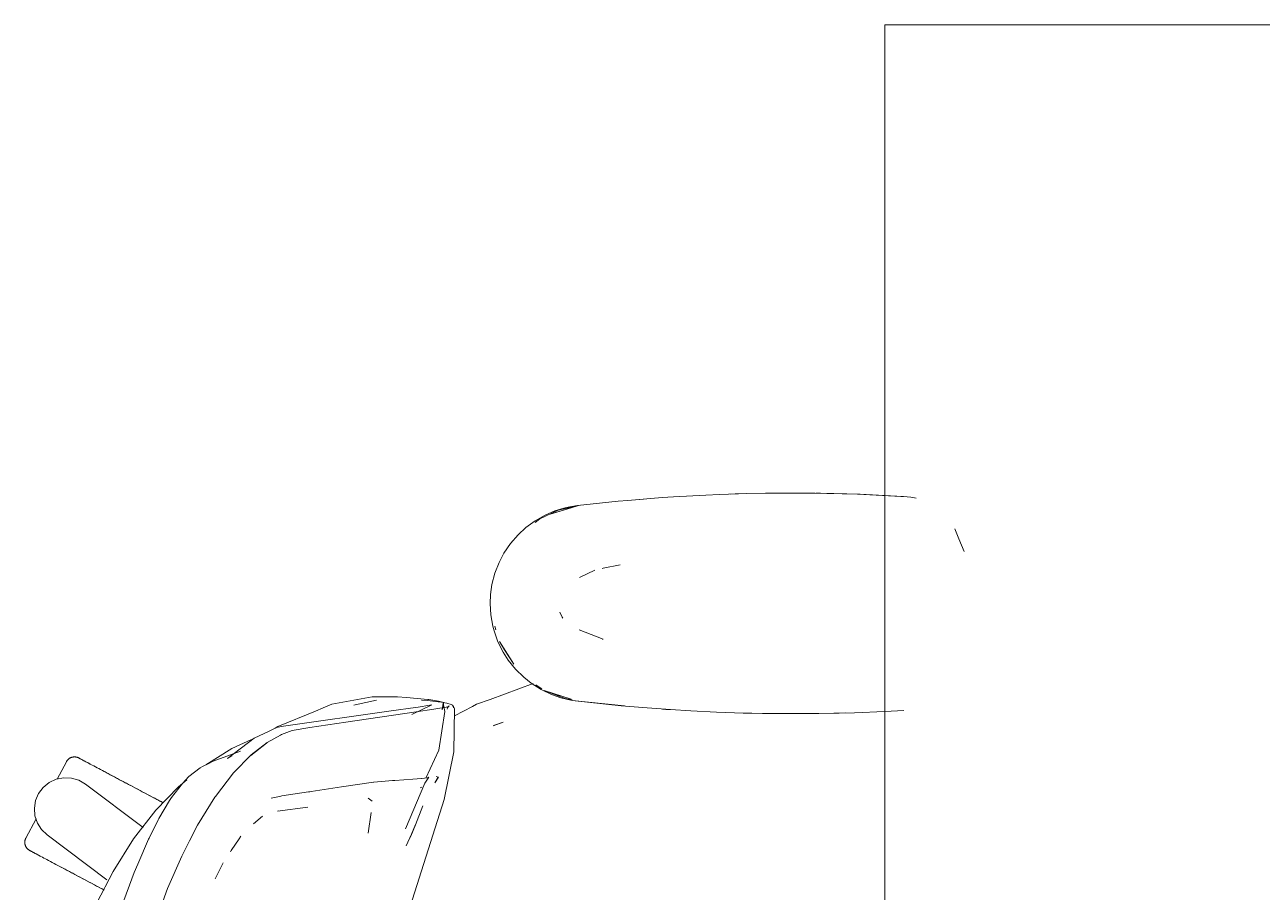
# Model space of a CAD drawing. Header units: millimetres. Extents: x 155920 to 295199, y -4084 to 97293.
# Drawn here: x 190856 to 191399, y 33826 to 34207 of the extents above; entities that cross this region are included whole.
import ezdxf

# ---------------------------------------------------------------- set-up
doc = ezdxf.new("R2010")
doc.units = ezdxf.units.MM
doc.header["$MEASUREMENT"] = 0
doc.layers.add('G-IMPT', color=8, linetype='CONTINUOUS', lineweight=9)
doc.layers.add('I-FURN', color=8, linetype='CONTINUOUS', lineweight=9)

msp = doc.modelspace()

# ---------------------------------------------------------------- linework, layer by layer
at = {"layer": 'G-IMPT'}
for p, q in [((191116.37, 33997.98), (191098.44, 33996.08)), ((191120.5, 33998.33), (191116.37, 33997.98)), ((191135.55, 33999.58), (191120.5, 33998.33)), ((191127.37, 33998.93), (191125.69, 33998.76)), ((191135.55, 33999.58), (191140.64, 33999.9)), ((191140.64, 33999.9), (191154.78, 34000.71)), ((191160.8, 34000.97), (191154.78, 34000.71)), ((191160.8, 34000.97), (191172.56, 34001.36)), ((191165.69, 34001.11), (191167.62, 34001.22)), ((191167.62, 34001.22), (191169.12, 34001.23)), ((191180.98, 34001.52), (191172.56, 34001.36)), ((191180.98, 34001.52), (191191.78, 34001.61)), ((191180.98, 34001.52), (191201.17, 34001.57)), ((191180.98, 34001.52), (191211, 34001.41)), ((191211, 34001.41), (191191.78, 34001.61)), ((191201.17, 34001.57), (191211, 34001.41)), ((191201.17, 34001.57), (191222.56, 34001.06)), ((191201.17, 34001.57), (191221.35, 34001.1)), ((191201.17, 34001.53), (191202.73, 34001.54)), ((191203.2, 34001.55), (191205.11, 34001.48)), ((191211, 34001.41), (191222.56, 34001.06)), ((191222.56, 34001.06), (191221.35, 34001.1)), ((191221.35, 34001.1), (191243.14, 34000.01)), ((191221.35, 34001.1), (191241.53, 34000.13)), ((191222.56, 34001.06), (191233.39, 34000.51)), ((191243.14, 34000.01), (191241.53, 34000.13)), ((191243.14, 34000.01), (191244.78, 33999.76)), ((191247.18, 33999.32), (191244.78, 33999.76)), ((191084.3, 33991.91), (191079.85, 33989.39)), ((191089.99, 33994.03), (191081.92, 33990.3)), ((191084.3, 33991.91), (191088.53, 33993.72)), ((191098.95, 33996.08), (191086.49, 33992.25)), ((191086.49, 33992.25), (191095.64, 33995.16)), ((191088.53, 33993.72), (191093.4, 33995.18)), ((191089.99, 33994.03), (191098.39, 33995.95)), ((191098.44, 33996.08), (191093.4, 33995.18)), ((191098.95, 33996.08), (191095.64, 33995.16)), ((191075.77, 33986.4), (191072.33, 33983.23)), ((191075.77, 33986.4), (191079.85, 33989.39)), ((191079.81, 33988.7), (191081.92, 33990.3)), ((191264.04, 33985.93), (191265.88, 33981.54)), ((191069.01, 33979.4), (191072.33, 33983.23)), ((191268.21, 33975.91), (191265.88, 33981.54)), ((191066.18, 33975.23), (191063.99, 33971.07)), ((191066.18, 33975.23), (191069.01, 33979.4)), ((191063.99, 33971.07), (191062.16, 33966.35)), ((191117.16, 33970.11), (191109.72, 33968.54)), ((191060.9, 33961.49), (191062.16, 33966.35)), ((191099.32, 33964.5), (191106.11, 33967.77)), ((191109.3, 33968.42), (191109.72, 33968.54)), ((191060.9, 33961.49), (191060.25, 33956.98)), ((191060.08, 33953.13), (191060.25, 33956.98)), ((191060.08, 33953.13), (191060.37, 33948.09)), ((191060.37, 33948.09), (191061.25, 33943.14)), ((191090.69, 33949.3), (191091.71, 33947.08)), ((191061.25, 33943.14), (191061.82, 33941.01)), ((191062.62, 33941.45), (191062.11, 33943.1)), ((191091.71, 33947.08), (191092, 33946.63)), ((191063.53, 33936.24), (191061.82, 33941.01)), ((191109.66, 33937.41), (191099.23, 33941.55)), ((191109.66, 33937.41), (191109.3, 33937.48)), ((191063.53, 33936.24), (191065.77, 33931.73)), ((191064.17, 33936.33), (191066.34, 33932.66)), ((191064.17, 33936.33), (191070.5, 33926.38)), ((191065.77, 33931.73), (191068.04, 33928.18)), ((191066.34, 33932.66), (191070.5, 33926.38)), ((191071.22, 33924.2), (191068.04, 33928.18)), ((191071.22, 33924.2), (191074.83, 33920.66)), ((191074.83, 33920.66), (191078.14, 33918.03)), ((191079.03, 33917.91), (191060.09, 33910.97)), ((191082.46, 33915.3), (191078.14, 33918.03)), ((191082.83, 33915.55), (191080.21, 33917.33)), ((191082.46, 33915.3), (191087.04, 33913.11)), ((191008.31, 33912.07), (190990.62, 33908.83)), ((191010.18, 33910.66), (191000.87, 33908.62)), ((191008.31, 33912.07), (191015.28, 33912.1)), ((191015.28, 33912.1), (191019.45, 33912.1)), ((191023.41, 33911.76), (191019.45, 33912.1)), ((191032.73, 33910.95), (191023.41, 33911.76)), ((191032.56, 33910.43), (191029.97, 33910.65)), ((191037.25, 33909.92), (191032.61, 33910.43)), ((191032.73, 33910.95), (191033.2, 33910.91)), ((191033.2, 33910.91), (191037.45, 33910.1)), ((191037.86, 33909.84), (191037.25, 33909.92)), ((191037.45, 33910.1), (191039.77, 33909.65)), ((191037.86, 33909.84), (191041.14, 33909.3)), ((191060.09, 33910.97), (191054.12, 33908.78)), ((191093.01, 33911.3), (191083.79, 33914.91)), ((191083.79, 33914.91), (191086.49, 33914.01)), ((191083.79, 33914.91), (191095.64, 33911.09)), ((191086.49, 33914.01), (191095.64, 33911.09)), ((191087.04, 33913.11), (191091.18, 33911.66)), ((191096.14, 33910.51), (191091.18, 33911.66)), ((191096.06, 33910.72), (191093.01, 33911.3)), ((191096.14, 33910.51), (191119.09, 33908.05)), ((191096.14, 33910.51), (191098.95, 33910.18)), ((191096.14, 33910.51), (191117.57, 33908.16)), ((191119.09, 33908.05), (191098.95, 33910.18)), ((190966.94, 33899.05), (190983.39, 33905.85)), ((191016.59, 33905.89), (190969.38, 33899.21)), ((190983.39, 33905.85), (190986.76, 33907.24)), ((190990.62, 33908.83), (190986.76, 33907.24)), ((191027.56, 33905.5), (190996.68, 33900.94)), ((191000.87, 33908.62), (191000.3, 33908.46)), ((191016.59, 33905.89), (191027.26, 33907.33)), ((191034.44, 33908.52), (191025.73, 33904.38)), ((191028.55, 33907.54), (191027.26, 33907.33)), ((191035.41, 33906.61), (191027.56, 33905.5)), ((191028.55, 33907.54), (191033.57, 33908.37)), ((191034.44, 33908.52), (191033.57, 33908.37)), ((191041.68, 33907.72), (191035.41, 33906.61)), ((191037.51, 33888.62), (191040.22, 33905.66)), ((191039.05, 33906.37), (191039.77, 33909.65)), ((191039.05, 33906.37), (191039.54, 33909.24)), ((191039.54, 33909.24), (191040.22, 33905.66)), ((191041.06, 33907.55), (191042.15, 33908.11)), ((191041.06, 33907.55), (191041.68, 33907.72)), ((191043, 33908.75), (191041.14, 33909.3)), ((191041.25, 33906.67), (191041.33, 33907.17)), ((191041.65, 33907.71), (191041.33, 33907.17)), ((191041.65, 33907.71), (191042.15, 33908.11)), ((191043, 33908.75), (191043.54, 33908.43)), ((191043.54, 33908.43), (191043.92, 33907.94)), ((191044.52, 33906.9), (191043.92, 33907.94)), ((191044.04, 33907.31), (191043.92, 33907.94)), ((191043.92, 33907.94), (191043.94, 33907.86)), ((191044.04, 33907.31), (191043.94, 33907.86)), ((191044.14, 33887.92), (191044.52, 33906.9)), ((191044.46, 33903.71), (191052.36, 33907.86)), ((191052.36, 33907.86), (191054.12, 33908.78)), ((191117.57, 33908.16), (191128.97, 33907.17)), ((191139.26, 33906.44), (191128.97, 33907.17)), ((191137.22, 33906.58), (191135.8, 33906.71)), ((191137.22, 33906.58), (191139.12, 33906.49)), ((191139.26, 33906.44), (191148.13, 33905.88)), ((191159.44, 33905.34), (191148.13, 33905.88)), ((191159.44, 33905.34), (191167.32, 33905.05)), ((191179.62, 33904.75), (191167.32, 33905.05)), ((191171.19, 33904.97), (191172.84, 33904.89)), ((191172.84, 33904.89), (191174.92, 33904.89)), ((191179.62, 33904.75), (191185.09, 33904.68)), ((191199.81, 33904.68), (191185.09, 33904.68)), ((191204.32, 33904.73), (191199.81, 33904.68)), ((191204.32, 33904.73), (191219.99, 33905.11)), ((191211.04, 33904.9), (191213.26, 33904.9)), ((191215.94, 33905.02), (191213.26, 33904.9)), ((191219.99, 33905.11), (191223.53, 33905.23)), ((191236.09, 33905.84), (191223.53, 33905.23)), ((191236.09, 33905.84), (191241.76, 33906.13)), ((190965.77, 33898.28), (190966.94, 33899.05)), ((190969.38, 33899.21), (190966.38, 33898.56)), ((190996.68, 33900.94), (190980.92, 33898.55)), ((191061.4, 33899.38), (191065.86, 33901.01)), ((191061.4, 33899.38), (191061.98, 33899.63)), ((191065.86, 33901.01), (191061.98, 33899.63)), ((190944.79, 33885.02), (190956.5, 33893.96)), ((190963.02, 33897), (190956.5, 33893.96)), ((190962.2, 33891.99), (190968.03, 33895.28)), ((190963.02, 33897), (190966.38, 33898.56)), ((190968.03, 33895.28), (190968.45, 33895.5)), ((190973.24, 33897.25), (190968.45, 33895.5)), ((190973.24, 33897.25), (190980.92, 33898.55)), ((190946.68, 33889.31), (190935.23, 33882.19)), ((190950.45, 33888.25), (190938.54, 33883.74)), ((190955.31, 33893.29), (190946.68, 33889.31)), ((190955.02, 33886.27), (190961.97, 33891.67)), ((190955.02, 33886.27), (190958.6, 33889.08)), ((190962.2, 33891.99), (190955.23, 33886.57)), ((190961.97, 33891.67), (190958.6, 33889.08)), ((191037.51, 33888.62), (191031.9, 33876.27)), ((190933.88, 33881.49), (190936.31, 33882.67)), ((190936.31, 33882.67), (190938.54, 33883.74)), ((190944.79, 33885.02), (190946.82, 33886.18)), ((190947.5, 33878.67), (190955.23, 33886.57)), ((191044.14, 33887.92), (191039.94, 33866.96)), ((190932.74, 33880.88), (190927.88, 33877.02)), ((190932.74, 33880.88), (190933.88, 33881.49)), ((190947.5, 33878.67), (190939.47, 33868.24)), ((190923.31, 33872.57), (190913.35, 33862.28)), ((190924.98, 33873.99), (190920.27, 33867.86)), ((190923.31, 33872.57), (190926.98, 33875.57)), ((190927.88, 33877.02), (190924.98, 33873.99)), ((190994.85, 33872.6), (190981.5, 33870.49)), ((190994.85, 33872.6), (191008.92, 33874.63)), ((191009, 33874.64), (191008.92, 33874.63)), ((191009, 33874.64), (191017.25, 33875.26)), ((191017.25, 33875.26), (191018.23, 33875.33)), ((191018.23, 33875.33), (191026.09, 33875.9)), ((191031.4, 33874.12), (191022.97, 33854.14)), ((191026.09, 33875.9), (191029.97, 33876.19)), ((191029.95, 33872.4), (191029.51, 33872.13)), ((191030.05, 33876.2), (191029.97, 33876.19)), ((191030.05, 33876.2), (191032.43, 33876.49)), ((191033.16, 33876.79), (191031.4, 33874.12)), ((191032.44, 33876.5), (191032.43, 33876.49)), ((191032.44, 33876.5), (191033.16, 33876.79)), ((191035.78, 33874.33), (191037.3, 33876.81)), ((191037.37, 33876.79), (191035.78, 33874.33)), ((191037.3, 33876.81), (191035.82, 33874.34)), ((191036.43, 33877.09), (191037.3, 33876.81)), ((191037.37, 33876.79), (191037.3, 33876.81)), ((190914.67, 33858.57), (190919.4, 33866.57)), ((190920.27, 33867.86), (190919.4, 33866.57)), ((190935.42, 33861.88), (190939.31, 33867.98)), ((190939.31, 33867.98), (190939.47, 33868.24)), ((190964.04, 33867.55), (190966.2, 33868.01)), ((190966.2, 33868.01), (190968.19, 33868.44)), ((190968.65, 33868.51), (190968.19, 33868.44)), ((190980.38, 33870.31), (190968.65, 33868.51)), ((190980.38, 33870.31), (190980.99, 33870.41)), ((190981.5, 33870.49), (190980.99, 33870.41)), ((191008.26, 33866.25), (191006.62, 33867.53)), ((191023.95, 33816.72), (191039.94, 33866.96)), ((190903.55, 33849.68), (190913.35, 33862.28)), ((190935.42, 33861.88), (190931.66, 33855.65)), ((190980.08, 33863.63), (190966.72, 33861.85)), ((190966.72, 33861.85), (190967.19, 33862)), ((191007.91, 33861.31), (191006.51, 33852.14)), ((191007.91, 33861.31), (191007.87, 33860.96)), ((191027.26, 33855.77), (191030.52, 33864.24)), ((190914.36, 33857.97), (190910.36, 33849.96)), ((190914.36, 33857.97), (190914.67, 33858.57)), ((190928.09, 33848.86), (190931.66, 33855.65)), ((190956.22, 33856.35), (190960.13, 33859.69)), ((191027.27, 33855.98), (191024.88, 33849.95)), ((191025.25, 33850.88), (191027.27, 33855.98)), ((191027.26, 33855.77), (191025.25, 33850.88)), ((190949.95, 33849.72), (190950.7, 33850.82)), ((191026.24, 33853.4), (191023.19, 33846.68)), ((190894.57, 33835.38), (190903.55, 33849.68)), ((190910.14, 33849.52), (190905.37, 33838.56)), ((190910.14, 33849.52), (190910.36, 33849.96)), ((190928.09, 33848.86), (190924.7, 33842.14)), ((190946.46, 33844.59), (190946.06, 33844.01)), ((190949.95, 33849.72), (190946.46, 33844.59)), ((190918.52, 33827.91), (190924.7, 33842.14)), ((190942.92, 33839.11), (190939.38, 33832.14)), ((190887.48, 33821.6), (190894.57, 33835.38)), ((190898.29, 33819.81), (190903.89, 33834.88)), ((190905.37, 33838.56), (190903.89, 33834.88)), ((190913.06, 33813.03), (190918.52, 33827.91))]:
    msp.add_line(p, q, dxfattribs=at)
at = {"layer": 'I-FURN'}
for p, q in [((192833.39, 34207.34), (191233.39, 34207.34)), ((191233.39, 34207.34), (191233.39, 32207.34)), ((190874.08, 33883.54), (190870.05, 33875.96)), ((190874.08, 33883.54), (190874.16, 33883.68)), ((190874.16, 33883.68), (190874.24, 33883.82)), ((190874.24, 33883.82), (190874.33, 33883.95)), ((190874.33, 33883.95), (190874.42, 33884.08)), ((190874.42, 33884.08), (190874.52, 33884.21)), ((190874.52, 33884.21), (190874.63, 33884.33)), ((190874.63, 33884.33), (190874.74, 33884.45)), ((190874.74, 33884.45), (190874.85, 33884.56)), ((190874.85, 33884.56), (190874.97, 33884.67)), ((190874.97, 33884.67), (190875.09, 33884.78)), ((190875.09, 33884.78), (190875.22, 33884.87)), ((190875.22, 33884.87), (190875.35, 33884.97)), ((190875.35, 33884.97), (190875.49, 33885.06)), ((190875.49, 33885.06), (190875.63, 33885.14)), ((190875.63, 33885.14), (190875.77, 33885.22)), ((190875.77, 33885.22), (190875.91, 33885.29)), ((190875.91, 33885.29), (190876.06, 33885.36)), ((190876.06, 33885.36), (190876.21, 33885.42)), ((190876.21, 33885.42), (190876.36, 33885.47)), ((190876.36, 33885.47), (190876.51, 33885.52)), ((190876.51, 33885.52), (190876.67, 33885.56)), ((190876.67, 33885.56), (190876.83, 33885.59)), ((190876.83, 33885.59), (190876.99, 33885.62)), ((190876.99, 33885.62), (190877.14, 33885.65)), ((190877.14, 33885.65), (190877.31, 33885.66)), ((190877.31, 33885.66), (190877.47, 33885.67)), ((190877.47, 33885.67), (190877.63, 33885.68)), ((190877.63, 33885.68), (190877.79, 33885.67)), ((190877.79, 33885.67), (190877.95, 33885.66)), ((190877.95, 33885.66), (190878.11, 33885.65)), ((190878.11, 33885.65), (190878.27, 33885.63)), ((190878.27, 33885.63), (190878.43, 33885.6)), ((190878.43, 33885.6), (190878.59, 33885.56)), ((190878.59, 33885.56), (190878.74, 33885.52)), ((190878.74, 33885.52), (190878.9, 33885.47)), ((190878.9, 33885.47), (190879.05, 33885.42)), ((190879.05, 33885.42), (190879.2, 33885.36)), ((190879.2, 33885.36), (190879.34, 33885.3)), ((190879.34, 33885.3), (190879.49, 33885.23)), ((190879.49, 33885.23), (190879.53, 33885.21)), ((190879.53, 33885.21), (190879.55, 33885.19)), ((190879.53, 33885.2), (190879.53, 33885.21)), ((190879.58, 33885.18), (190879.53, 33885.2)), ((190879.55, 33885.19), (190879.61, 33885.16)), ((190879.66, 33885.14), (190879.58, 33885.18)), ((190879.61, 33885.16), (190879.71, 33885.11)), ((190879.78, 33885.07), (190879.66, 33885.14)), ((190879.71, 33885.11), (190879.85, 33885.03)), ((190879.94, 33884.99), (190879.78, 33885.07)), ((190879.85, 33885.03), (190880.03, 33884.94)), ((190880.14, 33884.88), (190879.94, 33884.99)), ((190880.03, 33884.94), (190880.25, 33884.82)), ((190880.38, 33884.75), (190880.14, 33884.88)), ((190880.25, 33884.82), (190880.51, 33884.68)), ((190880.66, 33884.6), (190880.38, 33884.75)), ((190880.51, 33884.68), (190880.8, 33884.53)), ((190880.98, 33884.43), (190880.66, 33884.6)), ((190880.8, 33884.53), (190881.14, 33884.35)), ((190881.34, 33884.24), (190880.98, 33884.43)), ((190881.14, 33884.35), (190881.51, 33884.15)), ((190881.73, 33884.03), (190881.34, 33884.24)), ((190881.51, 33884.15), (190881.92, 33883.93)), ((190882.16, 33883.81), (190881.73, 33884.03)), ((190881.92, 33883.93), (190882.37, 33883.69)), ((190882.62, 33883.56), (190882.16, 33883.81)), ((190882.37, 33883.69), (190882.85, 33883.44)), ((190883.13, 33883.29), (190882.62, 33883.56)), ((190882.85, 33883.44), (190883.37, 33883.16)), ((190883.66, 33883.01), (190883.13, 33883.29)), ((190883.37, 33883.16), (190883.92, 33882.87)), ((190884.23, 33882.71), (190883.66, 33883.01)), ((190883.92, 33882.87), (190884.5, 33882.56)), ((190884.83, 33882.39), (190884.23, 33882.71)), ((190885.46, 33882.05), (190884.83, 33882.39)), ((190886.13, 33881.7), (190885.46, 33882.05)), ((190886.82, 33881.33), (190886.13, 33881.7)), ((190887.55, 33880.94), (190886.82, 33881.33)), ((190888.29, 33880.54), (190887.55, 33880.94)), ((190889.07, 33880.13), (190888.29, 33880.54)), ((190889.87, 33879.71), (190889.07, 33880.13)), ((190890.7, 33879.27), (190889.87, 33879.71)), ((190890.25, 33879.5), (190891.08, 33879.06)), ((190891.54, 33878.82), (190890.7, 33879.27)), ((190891.08, 33879.06), (190891.94, 33878.61)), ((190892.41, 33878.35), (190891.54, 33878.82)), ((190891.94, 33878.61), (190892.82, 33878.14)), ((190893.3, 33877.88), (190892.41, 33878.35)), ((190892.82, 33878.14), (190893.71, 33877.66)), ((190894.2, 33877.4), (190893.3, 33877.88)), ((190893.71, 33877.66), (190894.63, 33877.18)), ((190895.13, 33876.91), (190894.2, 33877.4)), ((190894.63, 33877.18), (190895.56, 33876.68)), ((190861.89, 33869.6), (190863.92, 33872.29)), ((190863.92, 33872.29), (190866.54, 33874.42)), ((190866.54, 33874.42), (190869.59, 33875.86)), ((190869.59, 33875.86), (190872.89, 33876.53)), ((190872.89, 33876.53), (190876.26, 33876.39)), ((190876.26, 33876.39), (190879.5, 33875.45)), ((190879.5, 33875.45), (190882.42, 33873.76)), ((190882.42, 33873.76), (190907.74, 33854.68)), ((190896.06, 33876.41), (190895.13, 33876.91)), ((190895.56, 33876.68), (190896.5, 33876.18)), ((190897.02, 33875.91), (190896.06, 33876.41)), ((190896.5, 33876.18), (190897.46, 33875.67)), ((190897.98, 33875.39), (190897.02, 33875.91)), ((190897.46, 33875.67), (190898.43, 33875.16)), ((190898.95, 33874.88), (190897.98, 33875.39)), ((190898.43, 33875.16), (190899.41, 33874.64)), ((190899.94, 33874.35), (190898.95, 33874.88)), ((190899.41, 33874.64), (190900.39, 33874.11)), ((190900.93, 33873.83), (190899.94, 33874.35)), ((190900.39, 33874.11), (190901.39, 33873.58)), ((190901.93, 33873.3), (190900.93, 33873.83)), ((190901.39, 33873.58), (190902.39, 33873.05)), ((190902.93, 33872.76), (190901.93, 33873.3)), ((190902.39, 33873.05), (190903.39, 33872.52)), ((190903.93, 33872.23), (190902.93, 33872.76)), ((190903.39, 33872.52), (190904.39, 33871.98)), ((190904.94, 33871.7), (190903.93, 33872.23)), ((190904.39, 33871.98), (190905.4, 33871.45)), ((190860.02, 33863.17), (190860.57, 33866.5)), ((190860.57, 33866.5), (190861.89, 33869.6)), ((190905.94, 33871.16), (190904.94, 33871.7)), ((190905.4, 33871.45), (190906.4, 33870.92)), ((190906.94, 33870.63), (190905.94, 33871.16)), ((190906.4, 33870.92), (190907.4, 33870.38)), ((190907.94, 33870.1), (190906.94, 33870.63)), ((190907.4, 33870.38), (190908.4, 33869.85)), ((190908.94, 33869.57), (190907.94, 33870.1)), ((190908.4, 33869.85), (190909.39, 33869.33)), ((190909.92, 33869.04), (190908.94, 33869.57)), ((190909.39, 33869.33), (190910.38, 33868.8)), ((190910.9, 33868.52), (190909.92, 33869.04)), ((190910.38, 33868.8), (190911.35, 33868.28)), ((190911.87, 33868.01), (190910.9, 33868.52)), ((190911.35, 33868.28), (190912.31, 33867.77)), ((190912.83, 33867.5), (190911.87, 33868.01)), ((190912.31, 33867.77), (190913.27, 33867.27)), ((190913.77, 33867), (190912.83, 33867.5)), ((190913.27, 33867.27), (190914.2, 33866.77)), ((190914.7, 33866.5), (190913.77, 33867)), ((190914.2, 33866.77), (190915.13, 33866.28)), ((190915.62, 33866.02), (190914.7, 33866.5)), ((190915.13, 33866.28), (190916.03, 33865.8)), ((190860.29, 33859.8), (190860.02, 33863.17)), ((190916.51, 33865.54), (190915.62, 33866.02)), ((190860.74, 33858.45), (190856.27, 33850.04)), ((190861.35, 33856.6), (190860.29, 33859.8)), ((190863.15, 33853.75), (190861.35, 33856.6)), ((190856.17, 33849.86), (190856.25, 33850)), ((190856.25, 33850), (190856.27, 33850.04)), ((190865.58, 33851.41), (190863.15, 33853.75)), ((190891.81, 33831.64), (190865.58, 33851.41)), ((190855.79, 33848.14), (190855.8, 33848.3)), ((190855.8, 33847.98), (190855.79, 33848.14)), ((190855.8, 33848.3), (190855.81, 33848.46)), ((190855.81, 33847.82), (190855.8, 33847.98)), ((190855.81, 33848.46), (190855.82, 33848.62)), ((190855.82, 33847.66), (190855.81, 33847.82)), ((190855.82, 33848.62), (190855.84, 33848.78)), ((190855.85, 33847.5), (190855.82, 33847.66)), ((190855.84, 33848.78), (190855.87, 33848.94)), ((190855.88, 33847.34), (190855.85, 33847.5)), ((190855.87, 33848.94), (190855.91, 33849.1)), ((190855.91, 33847.18), (190855.88, 33847.34)), ((190855.91, 33849.1), (190855.95, 33849.25)), ((190855.95, 33847.03), (190855.91, 33847.18)), ((190855.95, 33849.25), (190856, 33849.41)), ((190856, 33846.87), (190855.95, 33847.03)), ((190856, 33849.41), (190856.05, 33849.56)), ((190856.06, 33846.72), (190856, 33846.87)), ((190856.05, 33849.56), (190856.11, 33849.71)), ((190856.12, 33846.57), (190856.06, 33846.72)), ((190856.11, 33849.71), (190856.17, 33849.86)), ((190856.18, 33846.42), (190856.12, 33846.57)), ((190856.25, 33846.28), (190856.18, 33846.42)), ((190856.33, 33846.14), (190856.25, 33846.28)), ((190856.41, 33846), (190856.33, 33846.14)), ((190856.5, 33845.87), (190856.41, 33846)), ((190856.6, 33845.73), (190856.5, 33845.87)), ((190856.7, 33845.61), (190856.6, 33845.73)), ((190856.8, 33845.48), (190856.7, 33845.61)), ((190856.91, 33845.37), (190856.8, 33845.48)), ((190857.02, 33845.25), (190856.91, 33845.37)), ((190857.14, 33845.14), (190857.02, 33845.25)), ((190857.26, 33845.04), (190857.14, 33845.14)), ((190857.39, 33844.94), (190857.26, 33845.04)), ((190857.52, 33844.84), (190857.39, 33844.94)), ((190857.65, 33844.75), (190857.52, 33844.84)), ((190857.79, 33844.67), (190857.65, 33844.75)), ((190857.93, 33844.59), (190857.79, 33844.67)), ((190857.94, 33844.59), (190857.93, 33844.59)), ((190857.93, 33844.59), (190857.95, 33844.58)), ((190857.98, 33844.56), (190857.94, 33844.59)), ((190857.95, 33844.58), (190858.01, 33844.55)), ((190858.06, 33844.52), (190857.98, 33844.56)), ((190858.01, 33844.55), (190858.11, 33844.49)), ((190858.18, 33844.46), (190858.06, 33844.52)), ((190858.11, 33844.49), (190858.25, 33844.42)), ((190858.35, 33844.37), (190858.18, 33844.46)), ((190858.25, 33844.42), (190858.43, 33844.32)), ((190858.55, 33844.26), (190858.35, 33844.37)), ((190858.43, 33844.32), (190858.65, 33844.21)), ((190858.79, 33844.13), (190858.55, 33844.26)), ((190858.65, 33844.21), (190858.91, 33844.07)), ((190859.07, 33843.99), (190858.79, 33844.13)), ((190858.91, 33844.07), (190859.21, 33843.91)), ((190859.38, 33843.82), (190859.07, 33843.99)), ((190859.21, 33843.91), (190859.54, 33843.73)), ((190859.74, 33843.63), (190859.38, 33843.82)), ((190859.54, 33843.73), (190859.92, 33843.53)), ((190860.13, 33843.42), (190859.74, 33843.63)), ((190859.92, 33843.53), (190860.33, 33843.32)), ((190860.56, 33843.19), (190860.13, 33843.42)), ((190860.33, 33843.32), (190860.77, 33843.08)), ((190861.03, 33842.94), (190860.56, 33843.19)), ((190860.77, 33843.08), (190861.25, 33842.82)), ((190861.53, 33842.68), (190861.03, 33842.94)), ((190861.25, 33842.82), (190861.77, 33842.55)), ((190862.06, 33842.39), (190861.53, 33842.68)), ((190861.77, 33842.55), (190862.32, 33842.25)), ((190862.63, 33842.09), (190862.06, 33842.39)), ((190862.32, 33842.25), (190862.91, 33841.94)), ((190862.91, 33841.94), (190863.52, 33841.62)), ((190863.52, 33841.62), (190864.17, 33841.27)), ((190864.17, 33841.27), (190864.85, 33840.91)), ((190864.85, 33840.91), (190865.56, 33840.54)), ((190865.56, 33840.54), (190866.29, 33840.14)), ((190866.29, 33840.14), (190867.05, 33839.74)), ((190867.05, 33839.74), (190867.84, 33839.32)), ((190867.84, 33839.32), (190868.65, 33838.89)), ((190868.65, 33838.89), (190869.49, 33838.45)), ((190869.49, 33838.45), (190870.34, 33837.99)), ((190870.34, 33837.99), (190871.22, 33837.52)), ((190871.22, 33837.52), (190872.12, 33837.05)), ((190872.61, 33836.79), (190871.7, 33837.27)), ((190872.12, 33837.05), (190873.03, 33836.56)), ((190873.53, 33836.3), (190872.61, 33836.79)), ((190873.03, 33836.56), (190873.96, 33836.07)), ((190874.47, 33835.8), (190873.53, 33836.3)), ((190873.96, 33836.07), (190874.9, 33835.56)), ((190875.42, 33835.29), (190874.47, 33835.8)), ((190874.9, 33835.56), (190875.86, 33835.06)), ((190876.38, 33834.78), (190875.42, 33835.29)), ((190875.86, 33835.06), (190876.83, 33834.54)), ((190877.36, 33834.26), (190876.38, 33834.78)), ((190876.83, 33834.54), (190877.81, 33834.02)), ((190878.34, 33833.74), (190877.36, 33834.26)), ((190877.81, 33834.02), (190878.8, 33833.5)), ((190879.33, 33833.21), (190878.34, 33833.74)), ((190878.8, 33833.5), (190879.79, 33832.97)), ((190880.33, 33832.68), (190879.33, 33833.21)), ((190879.79, 33832.97), (190880.79, 33832.44)), ((190881.33, 33832.15), (190880.33, 33832.68)), ((190880.79, 33832.44), (190881.79, 33831.9)), ((190882.34, 33831.61), (190881.33, 33832.15)), ((190881.79, 33831.9), (190882.8, 33831.37)), ((190883.34, 33831.08), (190882.34, 33831.61)), ((190882.8, 33831.37), (190883.8, 33830.83)), ((190884.35, 33830.55), (190883.34, 33831.08)), ((190883.8, 33830.83), (190884.81, 33830.3)), ((190885.35, 33830.01), (190884.35, 33830.55)), ((190884.81, 33830.3), (190885.81, 33829.77)), ((190886.35, 33829.48), (190885.35, 33830.01)), ((190885.81, 33829.77), (190886.81, 33829.24)), ((190887.34, 33828.95), (190886.35, 33829.48)), ((190886.81, 33829.24), (190887.8, 33828.71)), ((190888.33, 33828.43), (190887.34, 33828.95)), ((190887.8, 33828.71), (190888.78, 33828.19)), ((190889.31, 33827.91), (190888.33, 33828.43)), ((190888.78, 33828.19), (190889.75, 33827.67)), ((190890.28, 33827.39), (190889.31, 33827.91)), ((190889.75, 33827.67), (190890.72, 33827.16))]:
    msp.add_line(p, q, dxfattribs=at)

doc.saveas('drawing.dxf')
